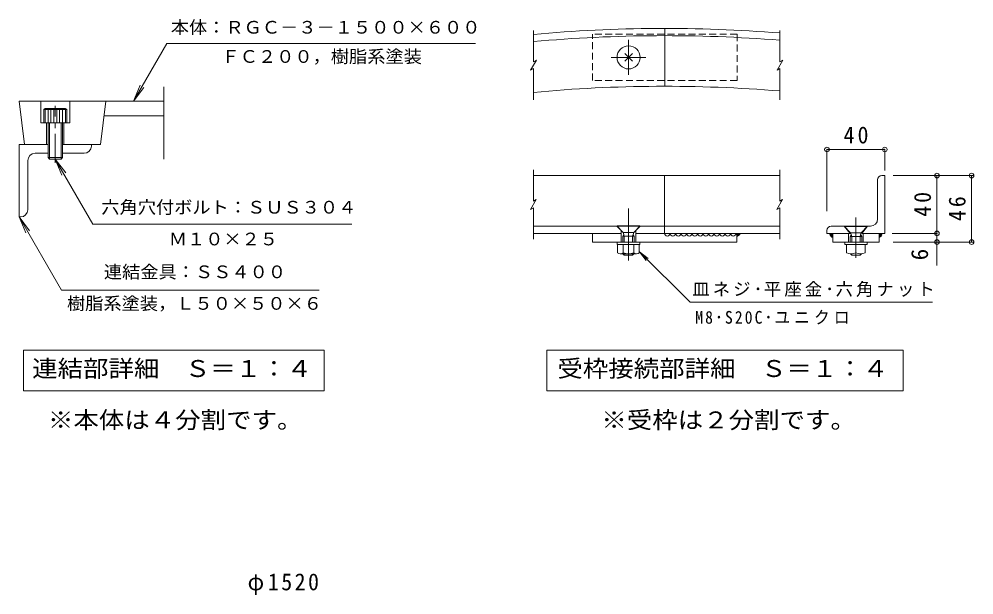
# Model space of a CAD drawing. Units: millimetres on the paper, enlarged 10 times, with parts at other scales. Extents: x -1826 to 1813, y -1366 to 1283.
# Drawn here: x 163 to 1813, y 134 to 1130 of the extents above; entities that cross this region are included whole.
import ezdxf
from ezdxf.enums import TextEntityAlignment as Align

# ---------------------------------------------------------------- set-up
doc = ezdxf.new("R2010")
doc.units = ezdxf.units.MM
doc.header["$LTSCALE"] = 10
doc.header["$PDMODE"] = 32
doc.header["$PDSIZE"] = 8
for name, pattern in [('CHAIN1', [8, 5, -1, 1, -1]), ('CHAIN2', [12, 9, -1, 1, -1]), ('DASHED1', [1.8, 1.2, -0.6])]:
    doc.linetypes.add(name, pattern=pattern)
for name, color, linetype, lineweight in [('1-0_1-0ﾚｲﾔ', 3, 'Continuous', 9), ('1-4_1-4ﾚｲﾔ', 7, 'Continuous', 9), ('1-5_1-5ﾚｲﾔ', 7, 'Continuous', 9), ('1-6_1-6ﾚｲﾔ', 6, 'Continuous', 9), ('1-E', 7, 'Continuous', 9)]:
    doc.layers.add(name, color=color, linetype=linetype, lineweight=lineweight)
doc.styles.add('ＭＳ ゴシック', font='')
doc.styles.get('ＭＳ ゴシック').set_extended_font_data('MS Gothic')

msp = doc.modelspace()

# ---------------------------------------------------------------- linework, layer by layer
at = {"layer": '1-0_1-0ﾚｲﾔ', "color": 4}
for p, q in [((1051.99, 1110.4), (1051.99, 1056.11)), ((1477.98, 1110.4), (1477.98, 1056.11)), ((1047.04, 1041.84), (1056.93, 1058.97)), ((1056.93, 1058.97), (1051.99, 1056.11)), ((1473.03, 1041.84), (1482.92, 1058.97)), ((1482.92, 1058.97), (1477.98, 1056.11)), ((1051.73, 869.42), (1051.73, 815.13)), ((1477.72, 869.42), (1477.72, 815.13)), ((1046.78, 800.86), (1056.67, 817.99)), ((1056.67, 817.99), (1051.73, 815.13)), ((1472.77, 800.86), (1482.66, 817.99)), ((1482.66, 817.99), (1477.72, 815.13))]:
    msp.add_line(p, q, dxfattribs=at)
at = {"layer": '1-0_1-0ﾚｲﾔ'}
for p, q in [((1278.95, 1013.93), (1278.95, 1113.93)), ((162.64, 987.96), (171.85, 912.96)), ((312.64, 987.96), (303.43, 912.96)), ((1051.73, 859.42), (1477.72, 859.42)), ((1278.69, 859.42), (1278.69, 759.42)), ((1196.19, 771.92), (1051.73, 771.92)), ((1051.73, 759.42), (1203.69, 759.42)), ((1153.95, 759.42), (1153.95, 744.42)), ((1203.69, 764.42), (1203.69, 744.42)), ((1228.69, 764.42), (1228.69, 744.42)), ((1228.69, 759.42), (1477.72, 759.42)), ((1477.72, 771.92), (1236.19, 771.92)), ((1403.69, 759.42), (1403.69, 744.42)), ((1153.95, 744.42), (1403.69, 744.42))]:
    msp.add_line(p, q, dxfattribs=at)
at = {"layer": '1-0_1-0ﾚｲﾔ', "color": 4, "linetype": 'DASHED1'}
for q in [(1153.95, 1103.93), (1403.95, 1023.93)]:
    msp.add_line((1403.95, 1103.93), q, dxfattribs=at)
at = {"layer": '1-0_1-0ﾚｲﾔ', "color": 4, "linetype": 'CHAIN2'}
for p, q in [((1216.45, 1033.93), (1216.45, 1093.93)), ((1246.45, 1063.93), (1186.45, 1063.93)), ((1216.19, 802.41), (1216.19, 712.82))]:
    msp.add_line(p, q, dxfattribs=at)
at = {"layer": '1-0_1-0ﾚｲﾔ', "color": 7}
for p, q in [((1223.24, 1057.15), (1209.67, 1070.71)), ((1209.67, 1057.15), (1223.24, 1070.71)), ((1203.69, 764.42), (1196.19, 771.92)), ((1196.44, 772.46), (1235.94, 772.46)), ((1196.44, 771.71), (1235.94, 771.71)), ((1206.36, 761.8), (1196.44, 771.71)), ((1207.11, 760.84), (1225.28, 760.84)), ((1207.66, 759.52), (1208.94, 754.59)), ((1224.72, 759.52), (1223.44, 754.59)), ((1226.03, 761.8), (1235.94, 771.71)), ((1228.69, 764.42), (1236.19, 771.92)), ((1206.19, 754.59), (1208.09, 757.87)), ((1206.19, 754.59), (1226.19, 754.59)), ((1206.19, 754.59), (1206.19, 744.42)), ((1208.94, 754.59), (1208.94, 744.42)), ((1223.44, 754.59), (1223.44, 744.42)), ((1226.19, 754.59), (1224.3, 757.87)), ((1226.19, 754.59), (1226.19, 744.42)), ((1235.57, 740.42), (1235.57, 744.42)), ((1197.44, 725.98), (1197.44, 740.42)), ((1206.82, 725.98), (1206.82, 740.42)), ((1225.56, 725.98), (1225.56, 740.42)), ((1234.94, 725.98), (1234.94, 740.42)), ((1235.39, 727.59), (1246.8, 712.71)), ((1235.39, 727.59), (1250.27, 716.18)), ((1235.39, 727.59), (1322.74, 640.24)), ((1230.25, 724.17), (1202.13, 724.17)), ((1208.94, 721.92), (1206.69, 724.17)), ((1208.94, 724.17), (1208.94, 721.92)), ((1208.94, 721.92), (1223.44, 721.92)), ((1223.44, 724.17), (1223.44, 721.92)), ((1223.44, 721.92), (1225.69, 724.17))]:
    msp.add_line(p, q, dxfattribs=at)
at = {"layer": '1-0_1-0ﾚｲﾔ', "color": 7, "linetype": 'DASHED1'}
for p, q in [((1196.44, 772.46), (1196.44, 771.71)), ((1235.94, 772.46), (1235.94, 771.71))]:
    msp.add_line(p, q, dxfattribs=at)
at = {"layer": '1-0_1-0ﾚｲﾔ', "color": 4, "linetype": 'DASHED1'}
msp.add_lwpolyline([(1403.95, 1023.93), (1153.95, 1023.93), (1153.95, 1103.93)], dxfattribs=at)
at = {"layer": '1-0_1-0ﾚｲﾔ', "color": 4}
for points in [[(1047.04, 1041.84), (1051.99, 1044.69), (1051.99, 990.4)], [(1473.03, 1041.84), (1477.98, 1044.69), (1477.98, 990.4)], [(1046.78, 800.86), (1051.73, 803.71), (1051.73, 749.42)], [(1472.77, 800.86), (1477.72, 803.71), (1477.72, 749.42)]]:
    msp.add_lwpolyline(points, dxfattribs=at)
at = {"layer": '1-0_1-0ﾚｲﾔ'}
for points in [[(1403.69, 759.42), (1403.65, 758.37), (1404.11, 757.21), (1404.11, 756.04), (1403.88, 754.88), (1405.05, 754.41), (1405.74, 755.58), (1406.68, 755.81), (1407.61, 756.74), (1408.54, 757.21), (1408.54, 758.37), (1407.37, 759.07), (1406.44, 759.07), (1405.51, 758.84), (1404.58, 758.14), (1405.74, 757.67), (1404.58, 758.14), (1405.74, 757.44), (1406.68, 757.67), (1405.51, 758.14), (1404.58, 757.44), (1404.11, 756.28), (1405.28, 756.51), (1406.21, 756.97), (1405.05, 756.97), (1404.11, 756.51), (1405.28, 756.51), (1406.68, 756.97), (1407.61, 757.67), (1406.44, 757.67), (1405.51, 756.74), (1407.14, 757.44), (1408.07, 757.91), (1406.91, 756.97), (1407.14, 758.14), (1405.98, 758.14), (1405.05, 758.14), (1404.58, 759.3), (1404.58, 758.14), (1403.65, 757.44)], [(1403.65, 757.44), (1403.65, 756.28), (1404.81, 756.74), (1404.58, 755.58), (1404.35, 755.34)]]:
    msp.add_lwpolyline(points, dxfattribs=at)
at = {"layer": '1-0_1-0ﾚｲﾔ', "color": 7}
msp.add_lwpolyline([(1235.57, 740.42), (1196.82, 740.42), (1196.82, 744.42)], dxfattribs=at)
at = {"layer": '1-0_1-0ﾚｲﾔ'}
msp.add_circle((1216.45, 1063.93), 20, dxfattribs=at)
for centre, radius, start, end in [((1278.95, -1411.07), 2525, 85.47917, 95.15709), ((1278.95, -1411.07), 2512.5, 85.45663, 95.18283), ((1278.95, -1411.07), 2425, 85.29233, 95.37038), ((1283.39, 759.6), 4.75, 182.1183, 357.90616), ((1292.89, 759.6), 4.75, 182.1183, 357.90616), ((1302.39, 759.6), 4.75, 182.1183, 357.90616), ((1311.89, 759.6), 4.75, 182.1183, 357.90616), ((1321.4, 759.6), 4.75, 182.1183, 357.90616), ((1330.9, 759.6), 4.75, 182.1183, 357.90616), ((1340.4, 759.6), 4.75, 182.1183, 357.90616), ((1349.9, 759.6), 4.75, 182.1183, 357.90616), ((1359.4, 759.6), 4.75, 182.1183, 357.90616), ((1368.91, 759.6), 4.75, 182.1183, 357.90616), ((1378.41, 759.6), 4.75, 182.1183, 357.90616), ((1387.91, 759.6), 4.75, 182.1183, 357.90616), ((1397.41, 759.6), 4.75, 182.1183, 357.90616)]:
    msp.add_arc(centre, radius, start, end, dxfattribs=at)
at = {"layer": '1-0_1-0ﾚｲﾔ', "color": 7}
for centre, radius, start, end in [((1202.82, 758.26), 5, 14.5742, 45), ((1229.56, 758.26), 5, 135, 165.4258), ((1202.13, 731.17), 7, 227.92572, 312.07428), ((1216.19, 749.4), 25.22, 248.19786, 291.80214), ((1230.25, 731.17), 7, 227.92557, 312.07463)]:
    msp.add_arc(centre, radius, start, end, dxfattribs=at)
at = {"layer": '1-4_1-4ﾚｲﾔ', "color": 3}
for p, q in [((412.64, 887.96), (412.64, 1012.96)), ((412.64, 987.96), (162.64, 987.96)), ((200.14, 987.96), (200.14, 950.46)), ((250.14, 987.96), (250.14, 950.46)), ((412.64, 962.96), (309.57, 962.96)), ((250.14, 950.46), (200.14, 950.46)), ((210.14, 950.46), (210.14, 912.96)), ((240.14, 950.46), (240.14, 912.96)), ((303.43, 912.96), (287.64, 912.96))]:
    msp.add_line(p, q, dxfattribs=at)
at = {"layer": '1-4_1-4ﾚｲﾔ', "color": 2}
for p, q in [((242.54, 975.46), (207.74, 975.46)), ((245.14, 973.96), (242.54, 975.46)), ((205.14, 973.96), (205.14, 950.46)), ((207.64, 973.96), (207.64, 950.46)), ((212.64, 973.96), (212.64, 890.46)), ((217.64, 973.96), (217.64, 950.46)), ((222.64, 973.96), (222.64, 950.46)), ((227.64, 973.96), (227.64, 950.46)), ((232.64, 973.96), (232.64, 950.46)), ((237.64, 973.96), (237.64, 950.46)), ((242.64, 973.96), (242.64, 950.46)), ((245.14, 950.46), (245.14, 973.96)), ((215.14, 950.46), (215.14, 887.96)), ((235.14, 887.96), (235.14, 950.46)), ((237.64, 890.46), (237.64, 950.46)), ((212.64, 890.46), (237.64, 890.46)), ((212.64, 890.46), (215.14, 887.96)), ((235.14, 887.96), (215.14, 887.96)), ((237.64, 890.46), (235.14, 887.96))]:
    msp.add_line(p, q, dxfattribs=at)
at = {"layer": '1-4_1-4ﾚｲﾔ', "color": 2, "linetype": 'CHAIN1'}
msp.add_line((225.14, 881.39), (225.14, 979.99), dxfattribs=at)
at = {"layer": '1-4_1-4ﾚｲﾔ', "color": 4}
for p, q in [((212.64, 912.96), (162.64, 912.96)), ((162.64, 912.96), (162.64, 787.96)), ((237.64, 912.96), (287.64, 912.96)), ((287.64, 910.46), (287.64, 912.96)), ((212.64, 897.96), (190.14, 897.96)), ((275.14, 897.96), (237.64, 897.96)), ((177.64, 800.46), (177.64, 885.46)), ((165.14, 787.96), (162.64, 787.96))]:
    msp.add_line(p, q, dxfattribs=at)
at = {"layer": '1-4_1-4ﾚｲﾔ', "color": 2}
msp.add_lwpolyline([(245.14, 973.96), (205.14, 973.96), (207.74, 975.46)], dxfattribs=at)
at = {"layer": '1-4_1-4ﾚｲﾔ', "color": 4}
for centre, start, end in [((275.14, 910.46), 270, 0), ((190.14, 885.46), 90, 180), ((165.14, 800.46), 270, 0)]:
    msp.add_arc(centre, 12.5, start, end, dxfattribs=at)
at = {"layer": '1-5_1-5ﾚｲﾔ'}
for p, q in [((170.17, 557.29), (690.17, 557.29)), ((170.17, 557.29), (170.17, 487.29)), ((690.17, 557.29), (690.17, 487.29)), ((170.17, 487.29), (690.17, 487.29))]:
    msp.add_line(p, q, dxfattribs=at)
at = {"layer": '1-E'}
for p, q in [((360.21, 987.96), (371.69, 1015.68)), ((360.21, 987.96), (378.47, 1011.76)), ((1559.4, 904.58), (1559.4, 797.62)), ((1659.4, 904.58), (1559.4, 904.58)), ((1659.4, 904.58), (1659.4, 868.17)), ((225.14, 887.96), (243.4, 864.16)), ((225.14, 887.96), (236.62, 860.24)), ((225.14, 887.96), (289.97, 775.68)), ((1812.43, 859.42), (1673.91, 859.42)), ((1749.6, 859.42), (1749.6, 759.42)), ((1809.43, 744.42), (1809.43, 859.42)), ((162.64, 787.96), (235.72, 661.39)), ((162.64, 787.96), (180.9, 764.16)), ((162.64, 787.96), (174.12, 760.24)), ((737.95, 775.68), (289.97, 775.68)), ((1589.65, 771.94), (1629.15, 771.94)), ((1589.65, 771.19), (1629.15, 771.19)), ((1599.57, 761.27), (1589.65, 771.19)), ((1600.32, 760.31), (1618.49, 760.31)), ((1619.24, 761.27), (1629.15, 771.19)), ((1749.6, 759.42), (1672.07, 759.42)), ((1749.6, 759.42), (1749.6, 744.42)), ((1599.4, 754.06), (1601.3, 757.35)), ((1599.4, 754.06), (1619.4, 754.06)), ((1599.4, 754.06), (1599.4, 744.42)), ((1600.87, 759), (1602.15, 754.06)), ((1602.15, 754.06), (1602.15, 744.42)), ((1617.94, 759), (1616.65, 754.06)), ((1616.65, 754.06), (1616.65, 744.42)), ((1619.4, 754.06), (1617.51, 757.35)), ((1619.4, 754.06), (1619.4, 744.42)), ((1628.78, 740.42), (1628.78, 744.42)), ((1812.43, 744.42), (1673.91, 744.42)), ((1749.6, 744.42), (1749.6, 703.71)), ((1593.15, 740.42), (1593.15, 725.98)), ((1609.4, 740.42), (1609.4, 725.98)), ((1625.65, 740.42), (1625.65, 725.98)), ((1602.15, 721.92), (1599.9, 724.17)), ((1602.15, 724.17), (1602.15, 721.92)), ((1602.15, 721.92), (1616.65, 721.92)), ((1616.65, 724.17), (1616.65, 721.92)), ((1616.65, 721.92), (1618.9, 724.17)), ((681.7, 661.39), (235.72, 661.39)), ((1322.74, 640.24), (1741.67, 640.24)), ((1075.27, 557.29), (1691.27, 557.29)), ((1075.27, 557.29), (1075.27, 487.29)), ((1691.27, 557.29), (1691.27, 487.29)), ((1075.27, 487.29), (1691.27, 487.29))]:
    msp.add_line(p, q, dxfattribs=at)
at = {"layer": '1-E', "color": 3}
for p, q in [((1654.4, 859.42), (1659.4, 859.42)), ((1659.4, 859.42), (1659.4, 759.42)), ((1646.9, 784.42), (1646.9, 851.92)), ((1559.4, 764.42), (1559.4, 759.42)), ((1559.4, 759.42), (1599.4, 759.42)), ((1596.9, 759.42), (1596.9, 744.42)), ((1619.4, 759.42), (1629.4, 771.92)), ((1619.4, 759.42), (1659.4, 759.42)), ((1621.9, 759.42), (1621.9, 744.42)), ((1634.4, 771.92), (1629.4, 771.92)), ((1649.4, 759.42), (1649.4, 744.42)), ((1565.74, 759.03), (1563.56, 759.03)), ((1653.07, 759.03), (1655.25, 759.03))]:
    msp.add_line(p, q, dxfattribs=at)
at = {"layer": '1-E', "color": 4, "linetype": 'CHAIN1'}
msp.add_line((1609.4, 786.94), (1609.4, 710.47), dxfattribs=at)
at = {"layer": '1-E', "linetype": 'DASHED1'}
for p, q in [((1589.65, 771.94), (1589.65, 771.19)), ((1629.15, 771.94), (1629.15, 771.19))]:
    msp.add_line(p, q, dxfattribs=at)
at = {"layer": '1-E'}
for points in [[(360.21, 987.96), (417.94, 1087.96), (951.87, 1087.96)], [(1628.78, 740.42), (1590.03, 740.42), (1590.03, 744.42)]]:
    msp.add_lwpolyline(points, dxfattribs=at)
at = {"layer": '1-E', "color": 3}
for points in [[(1569.4, 759.42), (1569.37, 758.06), (1569.37, 755.4), (1568.88, 754.19), (1568.88, 752.98), (1567.91, 752.74), (1566.95, 753.46), (1565.98, 754.19), (1565.49, 755.4), (1565.01, 756.61), (1565.01, 757.82), (1564.52, 759.03)], [(1599.4, 759.42), (1589.4, 771.92), (1566.9, 771.92)], [(1569.4, 759.42), (1569.4, 744.42), (1649.4, 744.42)], [(1649.4, 759.42), (1649.44, 758.06), (1649.44, 755.4), (1649.92, 754.19), (1649.92, 752.98), (1650.89, 752.74), (1651.86, 753.46), (1652.83, 754.19), (1653.31, 755.4), (1653.8, 756.61), (1653.8, 757.82), (1654.28, 759.03)], [(1565.74, 759.03), (1566.7, 758.55), (1567.67, 758.06), (1568.16, 756.85), (1568.64, 755.64), (1566.95, 755.4), (1565.98, 755.88), (1565.01, 756.13), (1564.04, 756.85), (1565.25, 757.58), (1566.22, 756.85), (1567.67, 756.13), (1568.64, 754.67), (1566.95, 754.92), (1565.98, 755.64), (1565.01, 756.37), (1566.22, 756.13), (1567.19, 755.4), (1566.46, 756.61), (1565.98, 757.82), (1567.19, 757.82), (1568.16, 757.09), (1569.13, 756.37), (1567.91, 756.37), (1566.95, 757.58), (1568.16, 757.58), (1568.64, 756.37), (1567.43, 757.34), (1567.43, 758.55), (1568.64, 758.06), (1567.91, 759.27), (1569.13, 758.06), (1568.64, 756.85), (1567.91, 755.64), (1566.95, 755.4), (1566.95, 755.64)], [(1653.07, 759.03), (1652.1, 758.55), (1651.13, 758.06), (1650.65, 756.85), (1650.17, 755.64), (1651.86, 755.4), (1652.83, 755.88), (1653.8, 756.13), (1654.77, 756.85), (1653.55, 757.58), (1652.59, 756.85), (1651.13, 756.13), (1650.17, 754.67), (1651.86, 754.92), (1652.83, 755.64), (1653.8, 756.37), (1652.59, 756.13), (1651.62, 755.4), (1652.34, 756.61), (1652.83, 757.82), (1651.62, 757.82), (1650.65, 757.09), (1649.68, 756.37), (1650.89, 756.37), (1651.86, 757.58), (1650.65, 757.58), (1650.17, 756.37), (1651.38, 757.34), (1651.38, 758.55), (1650.17, 758.06), (1650.89, 759.27), (1649.68, 758.06), (1650.17, 756.85), (1650.89, 755.64), (1651.86, 755.4), (1651.86, 755.64)]]:
    msp.add_lwpolyline(points, dxfattribs=at)
for centre, radius, start, end in [((1654.4, 851.92), 7.5, 90, 180), ((1634.4, 784.42), 12.5, 270, 0), ((1566.9, 764.42), 7.5, 90, 180)]:
    msp.add_arc(centre, radius, start, end, dxfattribs=at)
at = {"layer": '1-E'}
for centre, radius, start, end in [((1596.03, 757.74), 5, 14.5742, 45), ((1622.77, 757.74), 5, 135, 165.4258), ((1601.28, 743.37), 19.2, 244.96066, 295.03967), ((1617.53, 743.37), 19.2, 244.96033, 295.03934)]:
    msp.add_arc(centre, radius, start, end, dxfattribs=at)
for p in [(1559.4, 904.58), (1659.4, 904.58), (1749.6, 859.42), (1809.43, 859.42), (1749.6, 759.42), (1749.6, 744.42), (1809.43, 744.42)]:
    msp.add_point(p, dxfattribs=at)

# ---------------------------------------------------------------- texts
at = {"layer": '1-4_1-4ﾚｲﾔ', "color": 2, "insert": (557.63, 134.2), "char_height": 29.33, "attachment_point": 7, "style": 'ＭＳ ゴシック'}
msp.add_mtext('\\T1.22;\\W0.95;φ1520', dxfattribs=at)
at = {"layer": '1-5_1-5ﾚｲﾔ', "color": 2, "style": 'ＭＳ ゴシック', "width": 1.1}
msp.add_text('連結部詳細\u3000Ｓ＝１：４', height=29.33, dxfattribs=at).set_placement((185.17, 502.29), align=Align.BOTTOM_LEFT)
at = {"layer": '1-6_1-6ﾚｲﾔ', "color": 2, "style": 'ＭＳ ゴシック', "width": 1.1}
for s, p in [('※本体は４分割です。', (212.5, 413.37)), ('※受枠は２分割です。', (1169.34, 413.37))]:
    msp.add_text(s, height=29.33, dxfattribs=at).set_placement(p, align=Align.BOTTOM_LEFT)
at = {"layer": '1-E', "color": 3, "style": 'ＭＳ ゴシック', "width": 1.05}
for s, p in [('本体：ＲＧＣ－３－１５００×６００', (424.94, 1098.33)), ('ＦＣ２００，樹脂系塗装', (512.62, 1047.83)), ('六角穴付ボルト：ＳＵＳ３０４', (304.79, 787.1)), ('Ｍ１０×２５', (421.46, 732.16)), ('連結金具：ＳＳ４００', (309.19, 675.36)), ('樹脂系塗装，Ｌ５０×５０×６', (245.42, 620.77))]:
    msp.add_text(s, height=21.99, dxfattribs=at).set_placement(p, align=Align.BOTTOM_LEFT)
at = {"layer": '1-E', "color": 2, "style": 'ＭＳ ゴシック'}
msp.add_text('6', height=29.33, rotation=90, dxfattribs=at).set_placement((1742.89, 712.87), align=Align.BOTTOM_LEFT)
at = {"layer": '1-E', "color": 2, "style": 'ＭＳ ゴシック', "width": 1.1}
msp.add_text('受枠接続部詳細\u3000Ｓ＝１：４', height=29.33, dxfattribs=at).set_placement((1093.27, 502.29), align=Align.BOTTOM_LEFT)
at = {"layer": '1-E', "color": 2, "insert": (1588.15, 914.58), "char_height": 29.33, "attachment_point": 7, "style": 'ＭＳ ゴシック'}
msp.add_mtext('\\T1.27;\\W0.95;40', dxfattribs=at)
at = {"layer": '1-E', "color": 2, "char_height": 29.33, "attachment_point": 7, "rotation": 90, "style": 'ＭＳ ゴシック'}
for s, insert in [('\\T1.27;\\W0.95;40', (1739.6, 788.17)), ('\\T1.27;\\W0.95;46', (1799.43, 780.67))]:
    msp.add_mtext(s, dxfattribs=dict(at, insert=insert))
at = {"layer": '1-E', "char_height": 21.99, "attachment_point": 7, "style": 'ＭＳ ゴシック'}
for s, insert in [('\\T1.18;皿ネジ･平座金･六角ナット', (1326.48, 649.54)), ('\\T1.27;\\W0.9;M8･S20C･ユニクロ', (1331.67, 601.96))]:
    msp.add_mtext(s, dxfattribs=dict(at, insert=insert))

doc.saveas('drawing.dxf')
